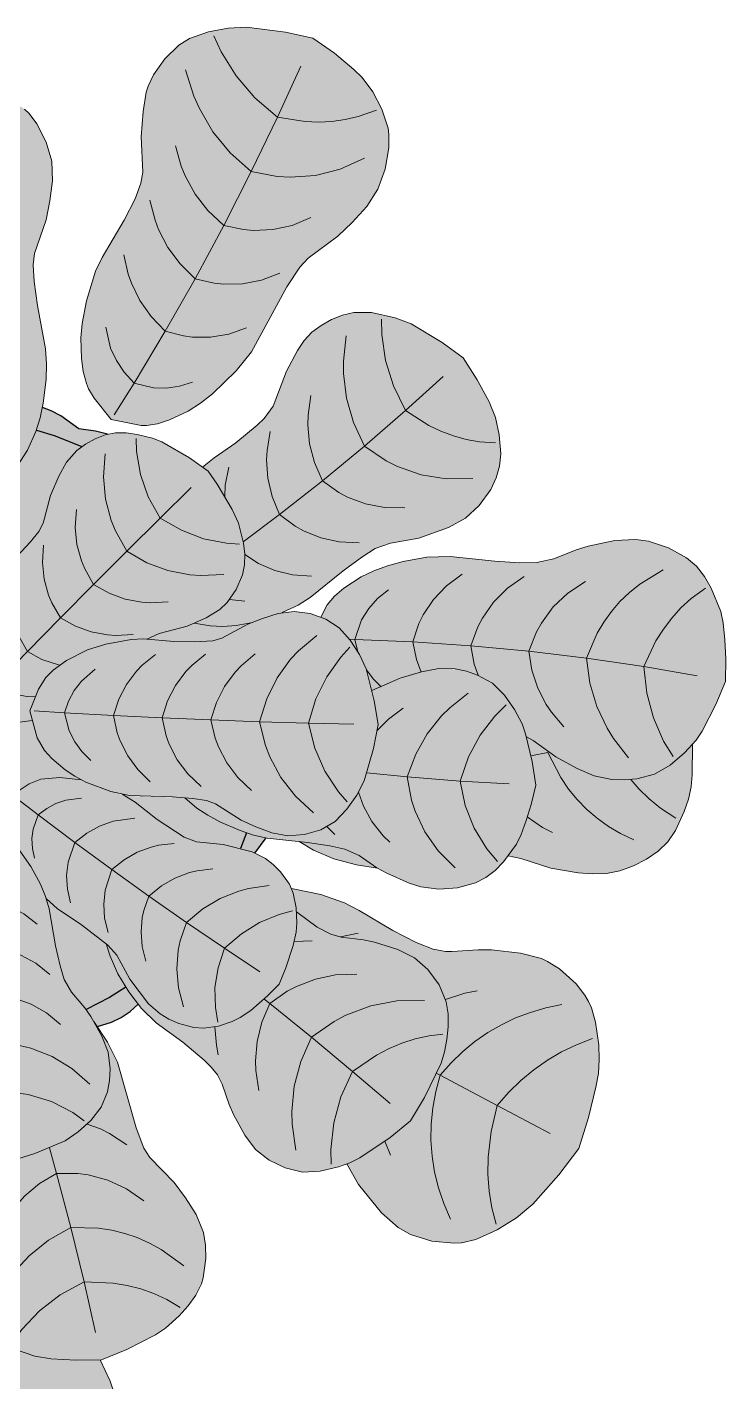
# Model space of a CAD drawing. Header units: metres. Extents: x 0 to 8.79, y -6.64 to 2.65.
# Drawn here: x 2.287 to 2.706, y -1.436 to -0.623 of the extents above; entities that cross this region are included whole.
import ezdxf

# ---------------------------------------------------------------- set-up
doc = ezdxf.new("R2010")
doc.units = ezdxf.units.M
for name, color, linetype, lineweight, true_color in [('VEG-HOJAS', 117, 'Continuous', 18, 0x2e5e38), ('VEG-MACETA', 25, 'Continuous', 25, 0x745440), ('VEG-NERVIOS', 115, 'Continuous', 9, 0x528c5c)]:
    doc.layers.add(name, color=color, linetype=linetype, lineweight=lineweight, true_color=true_color)
doc.layers.add('VEG-RELLENO', color=253, linetype='Continuous', true_color=0x96c896)

# ---------------------------------------------------------------- blocks, each defined once
blk = doc.blocks.new('VEG_Ficus_lyrata_PLANTA')
at = {"layer": 'VEG-RELLENO', "true_color": 0x4a8051}
h = blk.add_hatch(color=105, dxfattribs=at)
h.dxf.hatch_style = 1
h.paths.add_polyline_path([(0.2151, 0.4145), (0.228, 0.4055), (0.2397, 0.3957), (0.2447, 0.3909), (0.249, 0.3855), (0.2529, 0.3791), (0.258, 0.3683), (0.2603, 0.3606), (0.2608, 0.3567), (0.2603, 0.3444), (0.2573, 0.3318), (0.2523, 0.3204), (0.2446, 0.3102), (0.2329, 0.2983), (0.227, 0.2933), (0.2149, 0.2848), (0.2073, 0.2772), (0.1995, 0.2653), (0.1782, 0.2263), (0.1691, 0.2149), (0.1549, 0.2011), (0.1477, 0.1955), (0.1403, 0.1908), (0.1291, 0.1855), (0.1219, 0.1832), (0.1152, 0.1821), (0.112, 0.1821), (0.0939, 0.1857), (0.0838, 0.1985), (0.0804, 0.2041), (0.0791, 0.2073), (0.0772, 0.2145), (0.0761, 0.2223), (0.0758, 0.2348), (0.0765, 0.2434), (0.0791, 0.257), (0.0846, 0.2748), (0.0885, 0.2829), (0.1018, 0.3054), (0.1083, 0.3182), (0.1118, 0.3275), (0.1131, 0.3341), (0.112, 0.3553), (0.1132, 0.3705), (0.1151, 0.3821), (0.1162, 0.3858), (0.1194, 0.3926), (0.1262, 0.4022), (0.1347, 0.4104), (0.1378, 0.4125), (0.1447, 0.4159), (0.1564, 0.4192), (0.1679, 0.421), (0.1789, 0.4209), (0.2012, 0.4176)])
at = {"layer": 'VEG-RELLENO', "true_color": 0x599561}
h = blk.add_hatch(color=103, dxfattribs=at)
h.dxf.hatch_style = 1
h.paths.add_polyline_path([(-0.0274, 0.3887), (-0.0112, 0.3888), (0.0113, 0.3867), (0.0216, 0.3835), (0.0323, 0.3786), (0.042, 0.3719), (0.0447, 0.3693), (0.0494, 0.3631), (0.055, 0.3522), (0.0583, 0.3407), (0.0587, 0.3289), (0.0571, 0.3169), (0.0549, 0.3056), (0.048, 0.2854), (0.0472, 0.2786), (0.0477, 0.2686), (0.0497, 0.2542), (0.055, 0.2236), (0.0549, 0.2098), (0.0523, 0.1911), (0.0501, 0.1825), (0.0473, 0.1747), (0.0438, 0.1673), (0.0397, 0.1606), (0.0329, 0.1527), (0.0277, 0.149), (0.0204, 0.1453), (0.0226, 0.1561), (0.0235, 0.1703), (0.0233, 0.1775), (0.0209, 0.1877), (0.018, 0.1943), (0.0141, 0.2006), (0.0072, 0.2085), (0.0016, 0.2124), (-0.0048, 0.2156), (-0.0148, 0.2189), (-0.0211, 0.2203), (-0.0274, 0.2209), (-0.0445, 0.2203), (-0.0539, 0.2193), (-0.0554, 0.2331), (-0.0581, 0.2477), (-0.0616, 0.2604), (-0.0647, 0.2663), (-0.0784, 0.2824), (-0.0845, 0.2918), (-0.0903, 0.3021), (-0.0932, 0.3093), (-0.0941, 0.3129), (-0.0949, 0.3244), (-0.0934, 0.3362), (-0.091, 0.3434), (-0.0893, 0.3468), (-0.0822, 0.3565), (-0.0707, 0.3674), (-0.0614, 0.3736), (-0.0408, 0.3835)])
at = {"layer": 'VEG-RELLENO', "true_color": 0x56935e}
h = blk.add_hatch(color=103, dxfattribs=at)
h.dxf.hatch_style = 1
h.paths.add_polyline_path([(0.3053, 0.2227), (0.3137, 0.2096), (0.3236, 0.1902), (0.3263, 0.1802), (0.3278, 0.169), (0.3272, 0.1577), (0.3252, 0.1507), (0.3198, 0.1404), (0.3123, 0.1313), (0.3067, 0.1264), (0.3034, 0.1244), (0.2928, 0.1194), (0.2787, 0.1145), (0.2618, 0.1115), (0.2526, 0.1082), (0.2444, 0.1031), (0.2332, 0.0948), (0.2135, 0.0789), (0.2062, 0.0743), (0.1967, 0.0698), (0.1879, 0.0674), (0.1778, 0.0636), (0.169, 0.0621), (0.1572, 0.0616), (0.1498, 0.0622), (0.1439, 0.0635), (0.1567, 0.0698), (0.1636, 0.0758), (0.1674, 0.0809), (0.1706, 0.0865), (0.1729, 0.0924), (0.1741, 0.0984), (0.1742, 0.1048), (0.1734, 0.1114), (0.1713, 0.1207), (0.1693, 0.1263), (0.1577, 0.1468), (0.1522, 0.1547), (0.1489, 0.1571), (0.1716, 0.174), (0.1816, 0.1823), (0.1879, 0.1887), (0.1925, 0.1966), (0.1978, 0.2118), (0.2024, 0.2209), (0.2078, 0.2302), (0.2145, 0.2381), (0.223, 0.244), (0.2329, 0.2484), (0.243, 0.2502), (0.2539, 0.2493), (0.2679, 0.2457), (0.2772, 0.2416), (0.2948, 0.2305)])
at = {"layer": 'VEG-RELLENO', "true_color": 0xf2ead8}
h = blk.add_hatch(color=7, dxfattribs=at)
h.dxf.hatch_style = 1
h.paths.add_polyline_path([(0.0527, 0.1929), (0.0638, 0.188), (0.0746, 0.1802), (0.0846, 0.1788), (0.0918, 0.1769), (0.0844, 0.1742), (0.0764, 0.1695), (0.0598, 0.1761), (0.0491, 0.1794)])
h.paths.add_polyline_path([(-0.1511, 0.1272), (-0.1436, 0.1259), (-0.1372, 0.1255), (-0.1417, 0.1203), (-0.1518, 0.1258)])
h.paths.add_polyline_path([(-0.1601, -0.1147), (-0.1695, -0.1054), (-0.1747, -0.0971), (-0.1781, -0.0878), (-0.1799, -0.0769), (-0.1696, -0.0762), (-0.1611, -0.093), (-0.1517, -0.1075)])
h.paths.add_polyline_path([(0.1102, -0.1652), (0.1028, -0.1715), (0.0971, -0.1747), (0.091, -0.1772), (0.0857, -0.1785), (0.0789, -0.1684), (0.093, -0.1611), (0.1028, -0.155)])
h.paths.add_polyline_path([(0.187, -0.0654), (0.1803, -0.0745), (0.1716, -0.0717), (0.1752, -0.0624)])
at = {"layer": 'VEG-RELLENO', "true_color": 0x7a5e4a}
h = blk.add_hatch(color=35, dxfattribs=at)
h.dxf.hatch_style = 1
h.paths.add_polyline_path([(0.1752, -0.0624), (0.1716, -0.0717), (0.1613, -0.0693), (0.1477, -0.0681), (0.1402, -0.066), (0.1313, -0.0609), (0.1217, -0.0543), (0.1083, -0.0439), (0.1005, -0.0392), (0.1088, -0.0404), (0.1382, -0.0413), (0.1455, -0.0475), (0.1555, -0.0539), (0.1633, -0.0577)])
h.paths.add_polyline_path([(0.093, -0.1611), (0.0789, -0.1684), (0.0685, -0.1556), (0.0658, -0.1504), (0.0633, -0.1422), (0.0599, -0.1267), (0.0575, -0.1117), (0.0551, -0.102), (0.0616, -0.1077), (0.0762, -0.1176), (0.091, -0.1289), (0.0933, -0.1364), (0.0962, -0.1435), (0.1028, -0.155)])
h.paths.add_polyline_path([(-0.1517, -0.1075), (-0.1611, -0.093), (-0.1696, -0.0762), (-0.154, -0.0727), (-0.1416, -0.0684), (-0.1309, -0.0628), (-0.1213, -0.0559), (-0.1135, -0.0482), (-0.1098, -0.0426), (-0.1027, -0.0242), (-0.1032, -0.0226), (-0.0893, -0.0216), (-0.0777, -0.0192), (-0.0706, -0.0168), (-0.0638, -0.0138), (-0.0548, -0.0082), (-0.048, -0.0015), (-0.0384, 0.0145), (-0.0388, 0.0203), (-0.0309, 0.0132), (-0.0254, 0.0095), (-0.02, 0.0068), (-0.0146, 0.0054), (-0.0008, 0.0038), (0.0112, 0.0113), (0.0219, 0.006), (0.027, 0.0043), (0.0357, 0.0037), (0.0467, 0.005), (0.0495, -0.0054), (0.054, -0.0129), (0.0584, -0.0178), (0.0635, -0.0224), (0.0692, -0.0265), (0.0762, -0.0306), (0.0632, -0.0292), (0.0517, -0.0302), (0.0447, -0.033), (0.0345, -0.0397), (0.0312, -0.0506), (0.0305, -0.0552), (0.0309, -0.0603), (0.0321, -0.0657), (0.0238, -0.0592), (0.0157, -0.0551), (0.0103, -0.0539), (-0.0024, -0.053), (-0.0033, -0.044), (-0.0059, -0.0344), (-0.0089, -0.0289), (-0.018, -0.0165), (-0.0319, -0.0122), (-0.0377, -0.0113), (-0.044, -0.0117), (-0.0543, -0.0143), (-0.0649, -0.0188), (-0.0717, -0.0227), (-0.0822, -0.0305), (-0.092, -0.0395), (-0.1001, -0.0495), (-0.1109, -0.0675), (-0.1204, -0.0822), (-0.1284, -0.0919), (-0.1335, -0.0959), (-0.1451, -0.1026)])
h.paths.add_polyline_path([(-0.1417, 0.1203), (-0.1372, 0.1255), (-0.1271, 0.1259), (-0.1199, 0.1277), (-0.1059, 0.1347), (-0.0993, 0.1287), (-0.0926, 0.1239), (-0.0882, 0.1189), (-0.0793, 0.1103), (-0.0757, 0.1056), (-0.073, 0.1004), (-0.0702, 0.0922), (-0.0666, 0.0795), (-0.0635, 0.0652), (-0.0713, 0.0706), (-0.0821, 0.0765), (-0.0893, 0.0794), (-0.0989, 0.0818), (-0.1082, 0.0938), (-0.1183, 0.104), (-0.129, 0.1128)])
h.paths.add_polyline_path([(0.0598, 0.1761), (0.0764, 0.1695), (0.0691, 0.1628), (0.0639, 0.1546), (0.0576, 0.1401), (0.054, 0.1261), (0.0506, 0.1185), (0.0456, 0.1122), (0.0376, 0.1037), (0.0261, 0.0928), (0.0221, 0.1065), (0.018, 0.1251), (0.0179, 0.1342), (0.0204, 0.1453), (0.0304, 0.1507), (0.0353, 0.155), (0.0397, 0.1606), (0.0438, 0.1673), (0.0491, 0.1794)])
h.paths.add_polyline_path([(0.1751, 0.0624), (0.1605, 0.0544), (0.1523, 0.0525), (0.1316, 0.0525), (0.1154, 0.0539), (0.1229, 0.0572), (0.1368, 0.0606), (0.1439, 0.0635), (0.1498, 0.0622), (0.1572, 0.0616), (0.165, 0.0617), (0.1749, 0.063)])
at = {"layer": 'VEG-RELLENO', "true_color": 0x659d6c}
h = blk.add_hatch(color=103, dxfattribs=at)
h.dxf.hatch_style = 1
h.paths.add_polyline_path([(0.1522, 0.1547), (0.1599, 0.1432), (0.1693, 0.1263), (0.1721, 0.1177), (0.1739, 0.1081), (0.1741, 0.0984), (0.1719, 0.0894), (0.1674, 0.0809), (0.1615, 0.0736), (0.154, 0.0682), (0.1368, 0.0606), (0.1229, 0.0572), (0.1154, 0.0539), (0.1096, 0.054), (0.1023, 0.0533), (0.087, 0.0499), (0.0765, 0.0461), (0.0672, 0.0411), (0.0568, 0.0331), (0.0515, 0.0263), (0.0451, 0.0109), (0.0467, 0.005), (0.0357, 0.0037), (0.027, 0.0043), (0.0219, 0.006), (0.0112, 0.0113), (0.0174, 0.0172), (0.0225, 0.0256), (0.0265, 0.0356), (0.0292, 0.0466), (0.0304, 0.059), (0.0303, 0.0718), (0.0294, 0.0798), (0.0261, 0.0928), (0.0376, 0.1037), (0.0456, 0.1122), (0.0506, 0.1185), (0.0531, 0.1234), (0.0576, 0.1401), (0.0611, 0.1487), (0.0655, 0.1575), (0.0711, 0.165), (0.0786, 0.171), (0.0874, 0.1755), (0.0965, 0.1777), (0.1062, 0.1773), (0.1188, 0.1745), (0.1271, 0.171), (0.1428, 0.1615)])
at = {"layer": 'VEG-RELLENO', "true_color": 0x4e8856}
h = blk.add_hatch(color=105, dxfattribs=at)
h.dxf.hatch_style = 1
h.paths.add_polyline_path([(0.4629, 0.0285), (0.4571, 0.0146), (0.4471, -0.0041), (0.4407, -0.0118), (0.4327, -0.0194), (0.4235, -0.0256), (0.4134, -0.0292), (0.4021, -0.0306), (0.391, -0.03), (0.3805, -0.0269), (0.3703, -0.0219), (0.3609, -0.0168), (0.3474, -0.007), (0.3433, -0.0047), (0.3394, 0.0059), (0.3343, 0.0146), (0.3302, 0.0203), (0.3229, 0.0274), (0.3172, 0.0308), (0.3107, 0.0335), (0.304, 0.0354), (0.2973, 0.0364), (0.2872, 0.0357), (0.2676, 0.0304), (0.2505, 0.023), (0.2479, 0.0332), (0.2458, 0.039), (0.2413, 0.0475), (0.2375, 0.0532), (0.2332, 0.0584), (0.2284, 0.0627), (0.2199, 0.0671), (0.2219, 0.0717), (0.2256, 0.0771), (0.2307, 0.0821), (0.2369, 0.0869), (0.244, 0.0912), (0.2516, 0.0949), (0.26, 0.0979), (0.2693, 0.1005), (0.2836, 0.103), (0.2928, 0.1037), (0.3358, 0.0999), (0.3496, 0.0998), (0.3565, 0.101), (0.3768, 0.1088), (0.3882, 0.1115), (0.4006, 0.1135), (0.4128, 0.1133), (0.4248, 0.1103), (0.4362, 0.1049), (0.4426, 0.1003), (0.4454, 0.0976), (0.4524, 0.0879), (0.4589, 0.0739), (0.4614, 0.0636), (0.4631, 0.042)])
at = {"layer": 'VEG-RELLENO', "true_color": 0x6ba172}
h = blk.add_hatch(color=113, dxfattribs=at)
h.dxf.hatch_style = 1
h.paths.add_polyline_path([(0.2543, 0.0026), (0.2515, -0.0117), (0.2458, -0.0312), (0.2414, -0.0397), (0.2355, -0.0482), (0.2284, -0.0556), (0.2199, -0.0605), (0.21, -0.0634), (0.2001, -0.0642), (0.1904, -0.0624), (0.1808, -0.0588), (0.172, -0.0547), (0.1567, -0.045), (0.1513, -0.043), (0.143, -0.0417), (0.1309, -0.0408), (0.105, -0.04), (0.0938, -0.0375), (0.0788, -0.0319), (0.0722, -0.0284), (0.0663, -0.0245), (0.0584, -0.0178), (0.054, -0.0129), (0.0495, -0.0054), (0.0451, 0.0109), (0.0503, 0.0238), (0.0548, 0.0309), (0.0592, 0.0352), (0.0672, 0.0411), (0.0798, 0.0474), (0.0908, 0.0509), (0.106, 0.0537), (0.1134, 0.054), (0.1316, 0.0525), (0.144, 0.0522), (0.155, 0.0529), (0.1605, 0.0544), (0.176, 0.0628), (0.1848, 0.0663), (0.1943, 0.0693), (0.2038, 0.0705), (0.2134, 0.0692), (0.2228, 0.0659), (0.2308, 0.0607), (0.2375, 0.0532), (0.2445, 0.0418), (0.2479, 0.0332), (0.2524, 0.0146)])
at = {"layer": 'VEG-RELLENO', "true_color": 0x528e5a}
h = blk.add_hatch(color=93, dxfattribs=at)
h.dxf.hatch_style = 1
h.paths.add_polyline_path([(0.3489, -0.0338), (0.3455, -0.0475), (0.3401, -0.0634), (0.3357, -0.0717), (0.3295, -0.0797), (0.3218, -0.0872), (0.3159, -0.0909), (0.3057, -0.0946), (0.2945, -0.0962), (0.2836, -0.0956), (0.2729, -0.0925), (0.2565, -0.0851), (0.2429, -0.076), (0.2343, -0.0721), (0.2252, -0.0701), (0.2119, -0.0681), (0.1877, -0.0655), (0.1755, -0.0625), (0.1633, -0.0577), (0.1555, -0.0539), (0.1455, -0.0475), (0.1382, -0.0413), (0.1486, -0.0424), (0.154, -0.0439), (0.1593, -0.0464), (0.1694, -0.0531), (0.1748, -0.0561), (0.1871, -0.0614), (0.1936, -0.0633), (0.2001, -0.0642), (0.2067, -0.0639), (0.2167, -0.0617), (0.2229, -0.0591), (0.2284, -0.0556), (0.2355, -0.0482), (0.2431, -0.0369), (0.2469, -0.0282), (0.2515, -0.0117), (0.2543, 0.0026), (0.2505, 0.023), (0.2706, 0.0314), (0.2838, 0.035), (0.294, 0.0364), (0.304, 0.0354), (0.3107, 0.0335), (0.3172, 0.0308), (0.3255, 0.0253), (0.3323, 0.0175), (0.3394, 0.0059), (0.3428, -0.0029), (0.3472, -0.0217)])
at = {"layer": 'VEG-RELLENO', "true_color": 0x4a8051}
h = blk.add_hatch(color=105, dxfattribs=at)
h.dxf.hatch_style = 1
h.paths.add_polyline_path([(0.4431, -0.0093), (0.4429, -0.0275), (0.4422, -0.0348), (0.4407, -0.0421), (0.4366, -0.0534), (0.4328, -0.0609), (0.4282, -0.0677), (0.4225, -0.0734), (0.4155, -0.0782), (0.4077, -0.0822), (0.3995, -0.0851), (0.3914, -0.0868), (0.3829, -0.087), (0.3743, -0.0863), (0.358, -0.0836), (0.34, -0.0777), (0.3324, -0.0762), (0.3374, -0.0691), (0.3401, -0.0634), (0.3455, -0.0475), (0.3489, -0.0338), (0.3472, -0.0217), (0.3433, -0.0047), (0.3474, -0.007), (0.3609, -0.0168), (0.3737, -0.0237), (0.384, -0.0282), (0.3946, -0.0304), (0.4021, -0.0306), (0.4097, -0.0299), (0.4203, -0.0271), (0.4297, -0.0217), (0.4355, -0.0169)])
h.paths.add_polyline_path([(0.2539, -0.0835), (0.2365, -0.0805), (0.2276, -0.078), (0.2155, -0.0728), (0.2068, -0.0675), (0.2283, -0.0706), (0.2373, -0.0731), (0.2429, -0.076)])
at = {"layer": 'VEG-RELLENO', "true_color": 0x5f9967}
h = blk.add_hatch(color=103, dxfattribs=at)
h.dxf.hatch_style = 1
h.paths.add_polyline_path([(0.1948, -0.1532), (0.1866, -0.1615), (0.1738, -0.1719), (0.1667, -0.1755), (0.1584, -0.1783), (0.1495, -0.1796), (0.1407, -0.1786), (0.1316, -0.1756), (0.1234, -0.171), (0.1164, -0.1649), (0.1104, -0.1575), (0.1052, -0.1502), (0.0973, -0.1357), (0.0939, -0.1316), (0.0879, -0.1264), (0.0788, -0.1195), (0.0616, -0.1077), (0.0551, -0.102), (0.0515, -0.0932), (0.0457, -0.0825), (0.0391, -0.0731), (0.0321, -0.0657), (0.0309, -0.0603), (0.0305, -0.0552), (0.0312, -0.0506), (0.0345, -0.0397), (0.0447, -0.033), (0.0517, -0.0302), (0.0632, -0.0292), (0.0762, -0.0306), (0.0862, -0.035), (0.1024, -0.0402), (0.1083, -0.0439), (0.1217, -0.0543), (0.1313, -0.0609), (0.1402, -0.066), (0.1477, -0.0681), (0.1613, -0.0693), (0.1698, -0.0713), (0.1786, -0.0738), (0.1866, -0.0777), (0.1935, -0.0835), (0.1994, -0.0907), (0.2033, -0.0985), (0.2051, -0.1074), (0.2053, -0.1193), (0.204, -0.1274), (0.1989, -0.1434)])
at = {"layer": 'VEG-RELLENO', "true_color": 0x649c6b}
h = blk.add_hatch(color=103, dxfattribs=at)
h.dxf.hatch_style = 1
h.paths.add_polyline_path([(0.0348, -0.2589), (0.0211, -0.2579), (0.0022, -0.2549), (-0.0063, -0.2519), (-0.015, -0.2474), (-0.0229, -0.2417), (-0.0287, -0.2344), (-0.0329, -0.2256), (-0.0352, -0.2165), (-0.0353, -0.2071), (-0.0336, -0.1976), (-0.0315, -0.1886), (-0.0263, -0.1751), (-0.0249, -0.1669), (-0.0254, -0.1588), (-0.0273, -0.1473), (-0.0315, -0.1291), (-0.0265, -0.1206), (-0.0154, -0.1047), (-0.0101, -0.094), (-0.0061, -0.0822), (-0.0041, -0.0741), (-0.0024, -0.0625), (-0.0024, -0.053), (0.013, -0.0544), (0.0211, -0.0575), (0.0265, -0.061), (0.0343, -0.0678), (0.0391, -0.0731), (0.0436, -0.0792), (0.0515, -0.0932), (0.0558, -0.1041), (0.0626, -0.1393), (0.0658, -0.1504), (0.0685, -0.1556), (0.08, -0.1698), (0.085, -0.1782), (0.0898, -0.1875), (0.0928, -0.1972), (0.0932, -0.2074), (0.0917, -0.2178), (0.0879, -0.2269), (0.0817, -0.235), (0.0716, -0.2438), (0.0637, -0.2485), (0.0462, -0.2555)])
at = {"layer": 'VEG-RELLENO', "true_color": 0x4c8453}
h = blk.add_hatch(color=105, dxfattribs=at)
h.dxf.hatch_style = 1
h.paths.add_polyline_path([(0.3748, -0.2518), (0.3628, -0.2676), (0.3501, -0.282), (0.3441, -0.2881), (0.3374, -0.2934), (0.3299, -0.2983), (0.3216, -0.3028), (0.3129, -0.3063), (0.3043, -0.3083), (0.3, -0.3086), (0.2866, -0.3074), (0.2779, -0.3049), (0.2699, -0.3014), (0.2663, -0.2992), (0.2595, -0.2936), (0.2533, -0.287), (0.2449, -0.2768), (0.2403, -0.2699), (0.2354, -0.2609), (0.2403, -0.259), (0.2463, -0.2557), (0.2635, -0.2436), (0.2738, -0.2351), (0.2785, -0.2274), (0.2893, -0.207), (0.2932, -0.1971), (0.2955, -0.1864), (0.2964, -0.1787), (0.2964, -0.1709), (0.2952, -0.1637), (0.2926, -0.1569), (0.2888, -0.1504), (0.2817, -0.1418), (0.2761, -0.1373), (0.2662, -0.1324), (0.2555, -0.1289), (0.2488, -0.127), (0.2289, -0.1242), (0.2203, -0.1205), (0.2052, -0.1097), (0.2041, -0.1013), (0.2023, -0.0958), (0.2198, -0.0994), (0.234, -0.1043), (0.2428, -0.1089), (0.2592, -0.1189), (0.2772, -0.1282), (0.2839, -0.1311), (0.291, -0.133), (0.2948, -0.1335), (0.3184, -0.1324), (0.3353, -0.1339), (0.344, -0.1353), (0.3523, -0.1377), (0.356, -0.1395), (0.3632, -0.144), (0.37, -0.1497), (0.3784, -0.1598), (0.3823, -0.1673), (0.3857, -0.1804), (0.3869, -0.1941), (0.3865, -0.2067), (0.3841, -0.219), (0.379, -0.2389)])
at = {"layer": 'VEG-RELLENO', "true_color": 0x57945e}
h = blk.add_hatch(color=103, dxfattribs=at)
h.dxf.hatch_style = 1
h.paths.add_polyline_path([(0.2738, -0.2351), (0.2615, -0.2451), (0.2463, -0.2557), (0.2372, -0.2603), (0.2268, -0.2637), (0.2158, -0.2658), (0.2088, -0.2659), (0.1985, -0.2634), (0.1888, -0.2587), (0.1806, -0.2523), (0.1743, -0.2438), (0.166, -0.2284), (0.1606, -0.2131), (0.156, -0.2051), (0.1498, -0.1987), (0.1398, -0.1903), (0.1179, -0.1736), (0.1123, -0.1678), (0.107, -0.1612), (0.1, -0.1505), (0.0962, -0.1435), (0.0933, -0.1364), (0.091, -0.1289), (0.0973, -0.1357), (0.1068, -0.1526), (0.1143, -0.1625), (0.1186, -0.1671), (0.1234, -0.171), (0.1316, -0.1756), (0.1407, -0.1786), (0.1466, -0.1796), (0.1525, -0.1794), (0.1584, -0.1783), (0.164, -0.1765), (0.1715, -0.1732), (0.1779, -0.1689), (0.1866, -0.1615), (0.1948, -0.1532), (0.1995, -0.1416), (0.204, -0.1274), (0.2053, -0.1193), (0.2052, -0.1097), (0.2176, -0.1189), (0.2259, -0.1232), (0.2321, -0.1249), (0.2454, -0.1265), (0.2521, -0.1279), (0.2662, -0.1324), (0.2761, -0.1373), (0.2842, -0.1444), (0.2888, -0.1504), (0.2926, -0.1569), (0.2952, -0.1637), (0.296, -0.1672), (0.2964, -0.1787), (0.2941, -0.1937), (0.2908, -0.2038), (0.2809, -0.2233)])
at = {"layer": 'VEG-RELLENO', "true_color": 0x55925d}
h = blk.add_hatch(color=103, dxfattribs=at)
h.dxf.hatch_style = 1
h.paths.add_polyline_path([(0.0881, -0.3786), (0.0728, -0.3788), (0.0514, -0.3772), (0.0448, -0.3756), (0.0382, -0.3733), (0.0314, -0.3703), (0.0249, -0.3666), (0.0194, -0.3621), (0.017, -0.3596), (0.0109, -0.3504), (0.0077, -0.3437), (0.0056, -0.3368), (0.0046, -0.3262), (0.0069, -0.3047), (0.0112, -0.2888), (0.012, -0.2825), (0.0112, -0.2732), (0.0069, -0.2559), (0.0233, -0.2582), (0.0348, -0.2589), (0.0482, -0.2547), (0.0664, -0.2471), (0.0741, -0.2418), (0.0817, -0.235), (0.0861, -0.2297), (0.0895, -0.224), (0.0917, -0.2178), (0.0932, -0.2074), (0.0931, -0.2005), (0.0921, -0.1939), (0.0883, -0.1843), (0.0835, -0.1755), (0.0918, -0.1879), (0.0977, -0.1999), (0.1089, -0.2393), (0.1137, -0.2516), (0.1194, -0.2598), (0.1319, -0.2722), (0.1431, -0.2879), (0.1483, -0.2985), (0.1502, -0.3058), (0.1509, -0.3137), (0.1501, -0.3257), (0.1482, -0.333), (0.1467, -0.3365), (0.1426, -0.3431), (0.1349, -0.3522), (0.1266, -0.3597), (0.1175, -0.3653), (0.0987, -0.3744)])
at = {"layer": 'VEG-RELLENO', "true_color": 0x498050}
h = blk.add_hatch(color=105, dxfattribs=at)
h.dxf.hatch_style = 1
h.paths.add_polyline_path([(0.0284, -0.4785), (0.012, -0.4763), (-0.0071, -0.4722), (-0.0172, -0.4685), (-0.0273, -0.463), (-0.0369, -0.4561), (-0.0421, -0.4507), (-0.0479, -0.441), (-0.0516, -0.43), (-0.0531, -0.419), (-0.0517, -0.4077), (-0.0468, -0.3896), (-0.0389, -0.3705), (-0.0378, -0.364), (-0.0381, -0.3543), (-0.0399, -0.3403), (-0.045, -0.3154), (-0.046, -0.306), (-0.0395, -0.3011), (-0.0344, -0.2956), (-0.0283, -0.2861), (-0.0257, -0.2795), (-0.0244, -0.2722), (-0.024, -0.2647), (-0.0245, -0.2503), (-0.0267, -0.2391), (-0.0259, -0.2383), (-0.0204, -0.2437), (-0.0121, -0.249), (-0.0007, -0.2541), (0.0069, -0.2559), (0.0112, -0.2732), (0.012, -0.2825), (0.0112, -0.2888), (0.0076, -0.3014), (0.0063, -0.308), (0.0047, -0.3225), (0.0046, -0.3298), (0.0056, -0.3368), (0.0077, -0.3437), (0.0109, -0.3504), (0.0148, -0.3567), (0.0194, -0.3621), (0.0249, -0.3666), (0.0348, -0.3718), (0.0448, -0.3756), (0.0514, -0.3772), (0.058, -0.378), (0.0752, -0.3789), (0.0874, -0.3786), (0.0934, -0.3915), (0.0973, -0.4036), (0.0982, -0.4159), (0.0974, -0.4245), (0.0956, -0.4328), (0.0927, -0.4404), (0.0908, -0.4438), (0.0832, -0.4532), (0.0712, -0.4631), (0.0619, -0.4682), (0.0415, -0.4753)])
at = {"layer": 'VEG-HOJAS'}
for points in [[(0.2151, 0.4145), (0.228, 0.4055), (0.2397, 0.3957), (0.2447, 0.3909), (0.251, 0.3824), (0.2565, 0.372), (0.2603, 0.3606), (0.2608, 0.3567), (0.2608, 0.3487), (0.2586, 0.3359), (0.2542, 0.324), (0.2474, 0.3135), (0.2387, 0.304), (0.23, 0.2957), (0.2122, 0.2825), (0.2073, 0.2772), (0.1995, 0.2653), (0.1782, 0.2263), (0.1691, 0.2149), (0.1549, 0.2011), (0.1477, 0.1955), (0.1403, 0.1908), (0.1291, 0.1855), (0.1219, 0.1832), (0.1152, 0.1821), (0.112, 0.1821), (0.0939, 0.1857), (0.0838, 0.1985), (0.0804, 0.2041), (0.0791, 0.2073), (0.0772, 0.2145), (0.0761, 0.2223), (0.0758, 0.2348), (0.0765, 0.2434), (0.0791, 0.257), (0.0846, 0.2748), (0.0885, 0.2829), (0.1018, 0.3054), (0.1083, 0.3182), (0.1118, 0.3275), (0.1131, 0.3341), (0.112, 0.3553), (0.1132, 0.3705), (0.1151, 0.3821), (0.1162, 0.3858), (0.1194, 0.3926), (0.1262, 0.4022), (0.1347, 0.4104), (0.1411, 0.4144), (0.1524, 0.4183), (0.1642, 0.4205), (0.1753, 0.4212), (0.1986, 0.4181)], [(0.2543, 0.0026), (0.2515, -0.0117), (0.2458, -0.0312), (0.2414, -0.0397), (0.2355, -0.0482), (0.2284, -0.0556), (0.2199, -0.0605), (0.21, -0.0634), (0.2001, -0.0642), (0.1904, -0.0624), (0.1808, -0.0588), (0.172, -0.0547), (0.1567, -0.045), (0.1513, -0.043), (0.143, -0.0417), (0.1309, -0.0408), (0.105, -0.04), (0.0938, -0.0375), (0.0788, -0.0319), (0.0722, -0.0284), (0.0663, -0.0245), (0.0584, -0.0178), (0.054, -0.0129), (0.0495, -0.0054), (0.0451, 0.0109), (0.0503, 0.0238), (0.0548, 0.0309), (0.0592, 0.0352), (0.0672, 0.0411), (0.0798, 0.0474), (0.0908, 0.0509), (0.106, 0.0537), (0.1134, 0.054), (0.1316, 0.0525), (0.144, 0.0522), (0.155, 0.0529), (0.1605, 0.0544), (0.176, 0.0628), (0.1848, 0.0663), (0.1943, 0.0693), (0.2038, 0.0705), (0.2134, 0.0692), (0.2228, 0.0659), (0.2308, 0.0607), (0.2375, 0.0532), (0.243, 0.0446), (0.247, 0.0361), (0.2519, 0.0168)]]:
    blk.add_lwpolyline(points, close=True, dxfattribs=at)
for points in [[(0.042, 0.3719), (0.0447, 0.3693), (0.0494, 0.3631), (0.055, 0.3522), (0.0583, 0.3407), (0.0587, 0.3289), (0.0571, 0.3169), (0.0549, 0.3056), (0.048, 0.2854), (0.0472, 0.2786), (0.0477, 0.2686), (0.0497, 0.2542), (0.0545, 0.2281), (0.0552, 0.2191), (0.0549, 0.2098), (0.0532, 0.1956), (0.0513, 0.1867), (0.0488, 0.1785), (0.0438, 0.1673), (0.0376, 0.1577)], [(0.1489, 0.1571), (0.1558, 0.1627), (0.1688, 0.1717), (0.1816, 0.1823), (0.1859, 0.1864), (0.1912, 0.1938), (0.1992, 0.2148), (0.2059, 0.2272), (0.2098, 0.2331), (0.2145, 0.2381), (0.22, 0.2422), (0.2262, 0.2457), (0.2329, 0.2484), (0.2396, 0.2499), (0.2502, 0.2499), (0.2646, 0.2467), (0.2742, 0.2431), (0.2927, 0.2319), (0.3053, 0.2227), (0.3137, 0.2096), (0.3209, 0.1964), (0.3248, 0.187), (0.327, 0.1766), (0.3279, 0.1652), (0.3272, 0.1577), (0.3252, 0.1507), (0.3219, 0.1437), (0.315, 0.1341), (0.3067, 0.1264), (0.2965, 0.1209), (0.2787, 0.1145), (0.2618, 0.1115), (0.2526, 0.1082), (0.2444, 0.1031), (0.2332, 0.0948), (0.2135, 0.0789), (0.2062, 0.0743), (0.1967, 0.0698)], [(0.0376, 0.1037), (0.0456, 0.1122), (0.0506, 0.1185), (0.0531, 0.1234), (0.0576, 0.1401), (0.0625, 0.1517), (0.0672, 0.1602), (0.0734, 0.1672), (0.0786, 0.171), (0.0844, 0.1742), (0.0904, 0.1765), (0.0965, 0.1777), (0.1029, 0.1777), (0.1095, 0.1768), (0.1188, 0.1745), (0.1244, 0.1724), (0.141, 0.1627), (0.1522, 0.1547), (0.1577, 0.1468), (0.1666, 0.1317), (0.1704, 0.1235), (0.1734, 0.1114), (0.1742, 0.1048), (0.1741, 0.0984), (0.1729, 0.0924), (0.1691, 0.0836), (0.1636, 0.0758), (0.1592, 0.0716), (0.1511, 0.0667), (0.1396, 0.0616), (0.1229, 0.0572), (0.1154, 0.0539)], [(0.2199, 0.0671), (0.2236, 0.0745), (0.228, 0.0796), (0.2337, 0.0845), (0.244, 0.0912), (0.2516, 0.0949), (0.26, 0.0979), (0.2693, 0.1005), (0.2836, 0.103), (0.2975, 0.1035), (0.3244, 0.1007), (0.3393, 0.0997), (0.3496, 0.0998), (0.3598, 0.102), (0.3732, 0.1075), (0.3804, 0.1097), (0.3964, 0.113), (0.4088, 0.1137), (0.4167, 0.1126), (0.4287, 0.1087), (0.4395, 0.1027), (0.4454, 0.0976), (0.4503, 0.0914), (0.4543, 0.0844), (0.46, 0.0705), (0.4614, 0.0636), (0.4624, 0.0534), (0.4631, 0.042), (0.4629, 0.0285), (0.4571, 0.0146), (0.4488, -0.0013), (0.4452, -0.0068), (0.4382, -0.0144), (0.4297, -0.0217), (0.4203, -0.0271), (0.4097, -0.0299), (0.4021, -0.0306), (0.3946, -0.0304), (0.384, -0.0282), (0.3737, -0.0237), (0.3609, -0.0168), (0.3474, -0.007), (0.3433, -0.0047)], [(0.1778, 0.0636), (0.169, 0.0621), (0.1611, 0.0615), (0.1534, 0.0618), (0.1439, 0.0635)], [(0.2505, 0.023), (0.2676, 0.0304), (0.2804, 0.0342), (0.2907, 0.0362), (0.3006, 0.036), (0.3074, 0.0346), (0.314, 0.0323), (0.3229, 0.0274), (0.3302, 0.0203), (0.3362, 0.0116), (0.3407, 0.003), (0.3428, -0.0029), (0.3467, -0.0195), (0.3489, -0.0338), (0.3462, -0.0454), (0.3431, -0.0549), (0.3401, -0.0634), (0.3374, -0.0691), (0.3295, -0.0797), (0.3245, -0.0849), (0.3189, -0.0892), (0.3127, -0.0924), (0.302, -0.0953), (0.2908, -0.0962), (0.28, -0.0948), (0.2729, -0.0925), (0.2595, -0.0866), (0.2536, -0.0833), (0.2429, -0.076), (0.2343, -0.0721), (0.2252, -0.0701), (0.2119, -0.0681), (0.1877, -0.0655), (0.1795, -0.0637), (0.1714, -0.061), (0.1593, -0.0558), (0.152, -0.0518), (0.1455, -0.0475), (0.1382, -0.0413)], [(0.0467, 0.005), (0.0357, 0.0037), (0.027, 0.0043), (0.0219, 0.006), (0.0112, 0.0113)], [(0.4431, -0.0093), (0.4429, -0.0275), (0.4422, -0.0348), (0.4407, -0.0421), (0.4381, -0.0495), (0.4328, -0.0609), (0.4282, -0.0677), (0.4225, -0.0734), (0.4155, -0.0782), (0.4077, -0.0822), (0.3995, -0.0851), (0.3914, -0.0868), (0.3829, -0.087), (0.3743, -0.0863), (0.358, -0.0836), (0.34, -0.0777), (0.3324, -0.0762)], [(0.0321, -0.0657), (0.0309, -0.0603), (0.0305, -0.0552), (0.0312, -0.0506), (0.0345, -0.0397), (0.0447, -0.033), (0.0517, -0.0302), (0.0632, -0.0292), (0.0762, -0.0306)], [(0.1005, -0.0392), (0.1083, -0.0439), (0.1217, -0.0543), (0.1379, -0.0649), (0.1452, -0.0677), (0.1613, -0.0693), (0.1786, -0.0738), (0.1866, -0.0777), (0.1913, -0.0814), (0.1957, -0.0858), (0.201, -0.0932), (0.2033, -0.0985), (0.2051, -0.1074), (0.2054, -0.1164), (0.205, -0.122), (0.2033, -0.13), (0.1989, -0.1434), (0.1948, -0.1532), (0.1879, -0.1602), (0.1779, -0.1689), (0.1715, -0.1732), (0.1667, -0.1755), (0.1584, -0.1783), (0.1495, -0.1796), (0.1437, -0.1792), (0.1346, -0.1768), (0.1287, -0.1742), (0.1234, -0.171), (0.1164, -0.1649), (0.1052, -0.1502), (0.0973, -0.1357), (0.092, -0.1298), (0.0762, -0.1176), (0.0616, -0.1077), (0.0551, -0.102)], [(0.0391, -0.0731), (0.0457, -0.0825), (0.0515, -0.0932), (0.0546, -0.1005), (0.0568, -0.1079), (0.0606, -0.1301), (0.0633, -0.1422), (0.0658, -0.1504), (0.0702, -0.158), (0.0781, -0.1673), (0.0817, -0.1725), (0.0883, -0.1843), (0.0921, -0.1939), (0.0933, -0.2039), (0.0929, -0.2109), (0.0917, -0.2178), (0.0879, -0.2269), (0.0817, -0.235), (0.0741, -0.2418), (0.0664, -0.2471), (0.0482, -0.2547), (0.0348, -0.2589)], [(0.2539, -0.0835), (0.2413, -0.0816), (0.2276, -0.078), (0.2155, -0.0728), (0.2068, -0.0675)], [(0.2023, -0.0958), (0.2198, -0.0994), (0.234, -0.1043), (0.2428, -0.1089), (0.2631, -0.121), (0.2772, -0.1282), (0.2874, -0.1322), (0.2948, -0.1335), (0.2986, -0.1336), (0.3144, -0.1325), (0.3224, -0.1326), (0.3397, -0.1345), (0.3523, -0.1377), (0.356, -0.1395), (0.3632, -0.144), (0.3731, -0.1529), (0.3784, -0.1598), (0.3805, -0.1635), (0.3823, -0.1673), (0.3848, -0.1759), (0.3867, -0.1896), (0.387, -0.1984), (0.3865, -0.2067), (0.385, -0.215), (0.3806, -0.2332), (0.3748, -0.2518), (0.3628, -0.2676), (0.3472, -0.2851), (0.3374, -0.2934), (0.3258, -0.3006), (0.3129, -0.3063), (0.3043, -0.3083), (0.3, -0.3086), (0.2866, -0.3074), (0.2738, -0.3033), (0.2663, -0.2992), (0.2563, -0.2904), (0.2425, -0.2734), (0.2354, -0.2609)], [(0.2052, -0.1097), (0.2176, -0.1189), (0.2259, -0.1232), (0.2321, -0.1249), (0.2454, -0.1265), (0.2521, -0.1279), (0.2662, -0.1324), (0.2761, -0.1373), (0.2842, -0.1444), (0.2909, -0.1536), (0.2952, -0.1637), (0.2964, -0.1709), (0.2964, -0.1787), (0.2955, -0.1864), (0.2941, -0.1937), (0.2921, -0.2005), (0.2822, -0.2211), (0.2738, -0.2351), (0.2615, -0.2451), (0.2433, -0.2574), (0.2372, -0.2603), (0.2304, -0.2627), (0.2195, -0.2654), (0.2088, -0.2659), (0.1985, -0.2634), (0.1888, -0.2587), (0.1806, -0.2523), (0.1743, -0.2438), (0.1674, -0.2314), (0.1648, -0.2253), (0.1606, -0.2131), (0.1578, -0.2076), (0.154, -0.2029), (0.1498, -0.1987), (0.137, -0.188), (0.121, -0.1763), (0.1123, -0.1678), (0.1045, -0.1577), (0.098, -0.147), (0.0933, -0.1364), (0.091, -0.1289)], [(0.0835, -0.1755), (0.0918, -0.1879), (0.0977, -0.1999), (0.1089, -0.2393), (0.1137, -0.2516), (0.1172, -0.2572), (0.1319, -0.2722), (0.1386, -0.2813), (0.1451, -0.2914), (0.1494, -0.3021), (0.1507, -0.3097), (0.1509, -0.3177), (0.1493, -0.3294), (0.1482, -0.333), (0.1448, -0.3399), (0.1402, -0.3463), (0.1349, -0.3522), (0.1266, -0.3597), (0.1206, -0.3636), (0.1033, -0.3724), (0.0881, -0.3786), (0.0728, -0.3788), (0.058, -0.378), (0.0481, -0.3765), (0.0348, -0.3718)], [(0.0874, -0.3786), (0.0934, -0.3915), (0.0973, -0.4036)]]:
    blk.add_lwpolyline(points, dxfattribs=at)
at = {"layer": 'VEG-MACETA'}
for points in [[(0.0918, 0.1769), (0.0846, 0.1788), (0.0746, 0.1802), (0.0638, 0.188), (0.0579, 0.191), (0.0527, 0.1929)], [(0.0491, 0.1794), (0.0598, 0.1761), (0.0764, 0.1695)], [(0.1752, -0.0624), (0.1716, -0.0717)], [(0.1803, -0.0745), (0.187, -0.0654)], [(0.1028, -0.155), (0.093, -0.1611), (0.0789, -0.1684)], [(0.0857, -0.1785), (0.0941, -0.176), (0.1, -0.1732), (0.1054, -0.1695), (0.1102, -0.1652)]]:
    blk.add_lwpolyline(points, dxfattribs=at)
at = {"layer": 'VEG-NERVIOS'}
for points in [[(0.1939, 0.3672), (0.1803, 0.3788), (0.169, 0.3919), (0.1601, 0.4063), (0.1557, 0.416)], [(0.1781, 0.3345), (0.1655, 0.3458), (0.1551, 0.3584), (0.147, 0.3724), (0.1437, 0.3798), (0.1387, 0.3956)], [(0.1939, 0.3672), (0.2078, 0.3978)], [(0.1781, 0.3345), (0.1939, 0.3672)], [(0.1939, 0.3672), (0.2104, 0.3645), (0.2185, 0.3642), (0.2265, 0.3646), (0.2345, 0.3657), (0.2423, 0.3675), (0.2533, 0.3714)], [(0.1616, 0.3022), (0.1521, 0.3111), (0.1444, 0.321), (0.1384, 0.3319), (0.1361, 0.3377), (0.1327, 0.35)], [(0.1781, 0.3345), (0.1937, 0.3316), (0.2014, 0.3311), (0.2166, 0.3322), (0.2315, 0.336), (0.2461, 0.3425)], [(0.1616, 0.3022), (0.1781, 0.3345)], [(0.1444, 0.2702), (0.1354, 0.2791), (0.1281, 0.289), (0.1225, 0.2997), (0.1204, 0.3053), (0.1173, 0.3174)], [(0.1444, 0.2702), (0.1616, 0.3022)], [(0.1616, 0.3022), (0.1735, 0.2997), (0.1794, 0.2992), (0.1911, 0.2997), (0.2026, 0.3022), (0.2139, 0.3069)], [(0.1264, 0.2387), (0.118, 0.2475), (0.1112, 0.2571), (0.1061, 0.2675), (0.1042, 0.273), (0.1015, 0.2846)], [(0.1264, 0.2387), (0.1444, 0.2702)], [(0.1444, 0.2702), (0.1559, 0.2675), (0.1616, 0.2669), (0.1729, 0.2672), (0.1842, 0.2694), (0.1953, 0.2736)], [(0.2708, 0.1911), (0.2635, 0.206), (0.2588, 0.2212), (0.2565, 0.2368), (0.2563, 0.246)], [(0.1077, 0.2076), (0.1018, 0.2141), (0.0971, 0.2211), (0.0936, 0.2286), (0.0907, 0.2411)], [(0.1077, 0.2076), (0.1264, 0.2387)], [(0.1264, 0.2387), (0.1374, 0.2359), (0.1428, 0.2352), (0.1537, 0.2351), (0.1646, 0.237), (0.1753, 0.2408)], [(0.246, 0.1697), (0.2395, 0.184), (0.2353, 0.1985), (0.2335, 0.2133), (0.2335, 0.2208), (0.235, 0.236)], [(0.2708, 0.1911), (0.2933, 0.2115)], [(0.0957, 0.1886), (0.1077, 0.2076)], [(0.1077, 0.2076), (0.1194, 0.2048), (0.1272, 0.2046), (0.135, 0.2057), (0.1428, 0.2082)], [(0.2208, 0.1489), (0.216, 0.16), (0.2131, 0.1712), (0.212, 0.1826), (0.2122, 0.1884), (0.2138, 0.2001)], [(0.246, 0.1697), (0.2708, 0.1911)], [(0.2708, 0.1911), (0.2848, 0.1822), (0.292, 0.1787), (0.2995, 0.1759), (0.3072, 0.1738), (0.3151, 0.1724), (0.3247, 0.1717)], [(0.1234, 0.1265), (0.1163, 0.1393), (0.1116, 0.1527), (0.1092, 0.1665), (0.1089, 0.1744)], [(0.195, 0.1287), (0.1906, 0.1395), (0.1881, 0.1505), (0.1873, 0.1616), (0.1876, 0.1672), (0.1894, 0.1786)], [(0.1033, 0.1066), (0.0966, 0.1188), (0.094, 0.125), (0.0906, 0.1379), (0.0893, 0.1513), (0.0903, 0.1651)], [(0.2208, 0.1489), (0.246, 0.1697)], [(0.246, 0.1697), (0.2591, 0.1609), (0.2659, 0.1575), (0.2801, 0.1525), (0.2952, 0.1501), (0.3112, 0.1503)], [(0.1622, 0.1394), (0.1625, 0.1463), (0.1646, 0.1571)], [(0.195, 0.1287), (0.2208, 0.1489)], [(0.2208, 0.1489), (0.2306, 0.1419), (0.2358, 0.1391), (0.2466, 0.135), (0.2581, 0.1328), (0.2703, 0.1326)], [(0.1234, 0.1265), (0.1421, 0.1448)], [(0.0834, 0.0867), (0.0781, 0.096), (0.0761, 0.1008), (0.0734, 0.1107), (0.0724, 0.1209), (0.0731, 0.1316)], [(0.1033, 0.1066), (0.1234, 0.1265)], [(0.1234, 0.1265), (0.1362, 0.1192), (0.1495, 0.1141), (0.1632, 0.1114), (0.171, 0.1108)], [(0.1732, 0.1123), (0.195, 0.1287)], [(0.195, 0.1287), (0.2044, 0.1217), (0.2094, 0.1188), (0.2198, 0.1146), (0.2309, 0.1122), (0.2428, 0.1117)], [(0.0635, 0.0667), (0.0584, 0.0757), (0.0564, 0.0803), (0.0537, 0.0899), (0.0527, 0.0999), (0.0533, 0.1102)], [(0.0834, 0.0867), (0.1033, 0.1066)], [(0.1033, 0.1066), (0.1155, 0.0997), (0.1281, 0.095), (0.1412, 0.0925), (0.1479, 0.092), (0.1617, 0.0927)], [(0.1742, 0.1046), (0.1824, 0.0993), (0.1923, 0.095), (0.2029, 0.0924), (0.2142, 0.0917)], [(0.2751, 0.0523), (0.2788, 0.0633), (0.2813, 0.0684), (0.2875, 0.0777), (0.2953, 0.0859), (0.3047, 0.0929)], [(0.3099, 0.0499), (0.3141, 0.0613), (0.3169, 0.0665), (0.3235, 0.0761), (0.3319, 0.0844), (0.3419, 0.0914)], [(0.3793, 0.0425), (0.3858, 0.0574), (0.3898, 0.0641), (0.3944, 0.0705), (0.3995, 0.0764), (0.4052, 0.0819), (0.4114, 0.0869), (0.4255, 0.0955)], [(0.0437, 0.0465), (0.0387, 0.0552), (0.0368, 0.0596), (0.0342, 0.0688), (0.0332, 0.0784), (0.0337, 0.0883)], [(0.0635, 0.0667), (0.0834, 0.0867)], [(0.0834, 0.0867), (0.0927, 0.0814), (0.1024, 0.0779), (0.1125, 0.076), (0.1176, 0.0756), (0.1282, 0.0762)], [(0.2402, 0.0537), (0.2443, 0.0654), (0.2486, 0.0722), (0.2539, 0.0782), (0.2605, 0.0835)], [(0.3447, 0.0467), (0.3493, 0.0582), (0.3523, 0.0635), (0.3594, 0.0732), (0.3682, 0.0815), (0.3787, 0.0885)], [(0.4139, 0.0374), (0.4211, 0.0529), (0.4256, 0.0599), (0.4306, 0.0665), (0.4361, 0.0726), (0.4423, 0.0782), (0.4508, 0.0844)], [(0.1651, 0.0777), (0.1743, 0.0767)], [(0.0437, 0.0465), (0.0635, 0.0667)], [(0.0635, 0.0667), (0.0726, 0.0616), (0.082, 0.0582), (0.0918, 0.0564), (0.0968, 0.0561), (0.1071, 0.0567)], [(0.1831, 0.0043), (0.1875, 0.0181), (0.1937, 0.0306), (0.2017, 0.0418), (0.2065, 0.0469), (0.2174, 0.0561)], [(0.2124, 0.0035), (0.2169, 0.0181), (0.2234, 0.0313), (0.2318, 0.0431), (0.2373, 0.0491)], [(0.2371, 0.0538), (0.2402, 0.0537)], [(0.2402, 0.0537), (0.2421, 0.0462)], [(0.2402, 0.0537), (0.2751, 0.0523)], [(0.2751, 0.0523), (0.2774, 0.0417), (0.2802, 0.0341)], [(0.2751, 0.0523), (0.3099, 0.0499)], [(0.3099, 0.0499), (0.312, 0.0388), (0.3143, 0.0322)], [(0.3099, 0.0499), (0.3447, 0.0467)], [(0.024, 0.0263), (0.0437, 0.0465)], [(0.0437, 0.0465), (0.0524, 0.0417), (0.0629, 0.0382)], [(0.0953, 0.008), (0.0986, 0.0178), (0.1032, 0.0267), (0.1092, 0.0346), (0.1127, 0.0382), (0.1206, 0.0446)], [(0.1246, 0.0066), (0.1279, 0.0168), (0.1327, 0.0261), (0.1389, 0.0344), (0.1425, 0.0381), (0.1507, 0.0449)], [(0.1538, 0.0054), (0.1572, 0.0159), (0.1621, 0.0255), (0.1684, 0.034), (0.172, 0.0379), (0.1805, 0.045)], [(0.3447, 0.0467), (0.3466, 0.0352), (0.3501, 0.0245), (0.3551, 0.0146), (0.3583, 0.01), (0.3657, 0.0013)], [(0.3447, 0.0467), (0.3793, 0.0425)], [(0.3793, 0.0425), (0.3814, 0.0275), (0.3855, 0.0134), (0.3917, 0.0004), (0.3956, -0.0057), (0.4047, -0.0173)], [(0.3793, 0.0425), (0.4139, 0.0374)], [(0.066, 0.0097), (0.0684, 0.0167), (0.0718, 0.023), (0.0762, 0.0286), (0.0844, 0.0358)], [(0.2472, 0.0355), (0.2513, 0.03), (0.2562, 0.0252)], [(0.4139, 0.0374), (0.4156, 0.0215), (0.4196, 0.0066), (0.4257, -0.0073), (0.4315, -0.0166)], [(0.4139, 0.0374), (0.4458, 0.0318)], [(0.024, 0.0263), (0.0303, 0.0229), (0.0368, 0.0206), (0.0436, 0.0194), (0.0485, 0.0193)], [(0.2718, -0.0288), (0.2769, -0.0152), (0.2838, -0.003), (0.2924, 0.0078), (0.2973, 0.0127), (0.3084, 0.0215)], [(0.0478, 0.0108), (0.066, 0.0097)], [(0.066, 0.0097), (0.0688, -0.0012), (0.0721, -0.0077), (0.0764, -0.0136), (0.0818, -0.019)], [(0.066, 0.0097), (0.0953, 0.008)], [(0.2535, -0.0012), (0.2605, 0.0058), (0.2693, 0.0124)], [(0.3035, -0.0313), (0.3086, -0.0168), (0.3156, -0.0038), (0.3244, 0.0077), (0.3312, 0.0145)], [(0.0953, 0.008), (0.0976, -0.0023), (0.0993, -0.0071), (0.1039, -0.0161), (0.11, -0.0243), (0.1175, -0.0317)], [(0.0953, 0.008), (0.1246, 0.0066)], [(0.1246, 0.0066), (0.127, -0.0041), (0.1289, -0.0091), (0.1337, -0.0185), (0.1401, -0.027), (0.148, -0.0346)], [(0.1246, 0.0066), (0.1538, 0.0054)], [(0.1538, 0.0054), (0.1565, -0.0056), (0.1584, -0.0108), (0.1634, -0.0204), (0.1701, -0.0291), (0.1783, -0.0369)], [(0.1538, 0.0054), (0.1831, 0.0043)], [(0.1831, 0.0043), (0.1867, -0.01), (0.1892, -0.0167), (0.1959, -0.0291), (0.2046, -0.0404), (0.2154, -0.0504)], [(0.1831, 0.0043), (0.2124, 0.0035)], [(0.2124, 0.0035), (0.2163, -0.0116), (0.2223, -0.0253), (0.2305, -0.0378), (0.2357, -0.0438)], [(0.2124, 0.0035), (0.2396, 0.0029)], [(0.3459, -0.0161), (0.3561, -0.0141)], [(0.3561, -0.0141), (0.3639, -0.0292), (0.3685, -0.0361), (0.3737, -0.0424), (0.3795, -0.0483), (0.3857, -0.0536), (0.3925, -0.0585), (0.3999, -0.0628), (0.4078, -0.0666)], [(0.2475, -0.0264), (0.2718, -0.0288)], [(0.2718, -0.0288), (0.2744, -0.0428), (0.2766, -0.0494), (0.2824, -0.0618), (0.2904, -0.0731), (0.3006, -0.0833)], [(0.2718, -0.0288), (0.3035, -0.0313)], [(0.3035, -0.0313), (0.3066, -0.046), (0.3119, -0.0596), (0.3195, -0.0719), (0.3259, -0.0795)], [(0.3035, -0.0313), (0.333, -0.033)], [(0.406, -0.0303), (0.4109, -0.036), (0.4171, -0.042), (0.4239, -0.0475), (0.433, -0.0535)], [(0.2424, -0.038), (0.2454, -0.0464), (0.2505, -0.0556), (0.2573, -0.0641), (0.2613, -0.068)], [(0.0365, -0.0412), (0.0501, -0.0516)], [(0.0501, -0.0516), (0.0553, -0.0477), (0.0608, -0.0447), (0.0667, -0.0427), (0.0762, -0.0415)], [(0.0501, -0.0516), (0.0472, -0.0601), (0.0464, -0.0658), (0.0467, -0.0717), (0.0479, -0.0776)], [(0.0501, -0.0516), (0.0721, -0.0681)], [(0.0721, -0.0681), (0.0793, -0.0625), (0.0869, -0.0583), (0.0951, -0.0554), (0.1082, -0.0536)], [(0.3438, -0.0528), (0.353, -0.0591), (0.3589, -0.0622)], [(0.2237, -0.0587), (0.2282, -0.0633)], [(0.0721, -0.0681), (0.0682, -0.08), (0.0672, -0.088), (0.0677, -0.0961), (0.0695, -0.1044)], [(0.0721, -0.0681), (0.0943, -0.0843)], [(0.0943, -0.0843), (0.1017, -0.0785), (0.1096, -0.074), (0.1181, -0.0709), (0.1225, -0.0698), (0.1318, -0.0688)], [(0.0943, -0.0843), (0.0903, -0.0967), (0.0895, -0.1051), (0.09, -0.1136), (0.0921, -0.1222)], [(0.0943, -0.0843), (0.1167, -0.1003)], [(0.1167, -0.1003), (0.1242, -0.0942), (0.1323, -0.0895), (0.141, -0.0862), (0.1456, -0.0851), (0.1551, -0.0839)], [(0.1393, -0.1161), (0.149, -0.108), (0.1594, -0.1017), (0.1706, -0.0973), (0.1765, -0.0957), (0.1888, -0.0939)], [(0.0083, -0.1018), (0.0185, -0.1024), (0.0234, -0.1033), (0.0327, -0.1063), (0.0415, -0.1109), (0.0496, -0.1171)], [(0.1167, -0.1003), (0.1137, -0.1089), (0.1127, -0.1131), (0.1119, -0.1218), (0.1126, -0.1305), (0.1148, -0.1393)], [(0.1167, -0.1003), (0.1393, -0.1161)], [(0.162, -0.1315), (0.1722, -0.1229), (0.1831, -0.1161), (0.1949, -0.1113), (0.2029, -0.1092)], [(0.1393, -0.1161), (0.1355, -0.1272), (0.1343, -0.1328), (0.1334, -0.1441), (0.1345, -0.1554), (0.1375, -0.1668)], [(0.1393, -0.1161), (0.162, -0.1315)], [(0.2039, -0.1276), (0.2146, -0.1272)], [(0.2317, -0.1248), (0.2422, -0.1225)], [(0.0144, -0.1306), (0.025, -0.1314), (0.03, -0.1324), (0.0397, -0.1357), (0.0487, -0.1406), (0.0571, -0.1473)], [(0.162, -0.1315), (0.1582, -0.1433), (0.1563, -0.1552), (0.1566, -0.1671), (0.1581, -0.1759)], [(0.162, -0.1315), (0.1833, -0.1457)], [(0.1893, -0.1648), (0.1997, -0.1574), (0.2052, -0.1545), (0.2166, -0.1501), (0.2286, -0.1476), (0.2414, -0.1472)], [(0.0199, -0.1594), (0.0308, -0.1604), (0.036, -0.1616), (0.0459, -0.1652), (0.0551, -0.1704), (0.0636, -0.1774)], [(0.1859, -0.1621), (0.1893, -0.1648)], [(0.2947, -0.1623), (0.3063, -0.1586), (0.3137, -0.1572)], [(0.1893, -0.1648), (0.1845, -0.176), (0.1816, -0.1875), (0.1806, -0.1991), (0.1809, -0.205), (0.1827, -0.2169)], [(0.1893, -0.1648), (0.2142, -0.185)], [(0.2142, -0.185), (0.2278, -0.1756), (0.2349, -0.1718), (0.2498, -0.1662), (0.2656, -0.1632), (0.2822, -0.1629)], [(0.2915, -0.2078), (0.2981, -0.2003), (0.3051, -0.1936), (0.3124, -0.1875), (0.3202, -0.1822), (0.3283, -0.1775), (0.3368, -0.1734), (0.3457, -0.1701), (0.3549, -0.1674), (0.3645, -0.1654)], [(0.1562, -0.1788), (0.1572, -0.1897), (0.1583, -0.1955)], [(0.2142, -0.185), (0.2078, -0.1996), (0.2039, -0.2144), (0.2024, -0.2295), (0.2026, -0.2372), (0.2048, -0.2527)], [(0.2142, -0.185), (0.2389, -0.2055)], [(0.2389, -0.2055), (0.2533, -0.1957), (0.2609, -0.1918), (0.2686, -0.1885), (0.2766, -0.186), (0.2849, -0.1842), (0.2931, -0.1831)], [(0.3257, -0.226), (0.3326, -0.2181), (0.34, -0.211), (0.3477, -0.2046), (0.3559, -0.1988), (0.3644, -0.1938), (0.3733, -0.1895), (0.383, -0.1858)], [(0.0249, -0.1883), (0.039, -0.1899), (0.0458, -0.1916), (0.0585, -0.1965), (0.0704, -0.2037), (0.0812, -0.2131)], [(0.2389, -0.2055), (0.2319, -0.2208), (0.2276, -0.2364), (0.2259, -0.2523), (0.2261, -0.2611)], [(0.2389, -0.2055), (0.2616, -0.2247)], [(0.2915, -0.2078), (0.2889, -0.2176), (0.2871, -0.2274), (0.2862, -0.2371), (0.286, -0.2468), (0.2867, -0.2564), (0.2882, -0.2659), (0.2906, -0.2754), (0.2937, -0.2848), (0.2977, -0.2942)], [(0.2895, -0.2067), (0.2915, -0.2078)], [(0.2915, -0.2078), (0.3257, -0.226)], [(0.0294, -0.2173), (0.0442, -0.2193), (0.0581, -0.2236), (0.071, -0.2302), (0.0778, -0.2351)], [(0.3257, -0.226), (0.3221, -0.2416), (0.3203, -0.257), (0.3202, -0.2672), (0.321, -0.2773), (0.3226, -0.2874), (0.3251, -0.2971)], [(0.3257, -0.226), (0.3576, -0.2428)], [(0.0795, -0.2371), (0.0876, -0.24), (0.093, -0.2427), (0.1034, -0.2495)], [(0.0569, -0.2513), (0.0612, -0.2667)], [(0.2583, -0.2474), (0.2617, -0.2558)], [(0.0612, -0.2667), (0.051, -0.2727), (0.0422, -0.2801), (0.0348, -0.2886), (0.0315, -0.2933), (0.0261, -0.3036)], [(0.0612, -0.2667), (0.0739, -0.2668), (0.0801, -0.2676), (0.0919, -0.2708), (0.1032, -0.276), (0.1137, -0.2832)], [(0.0612, -0.2667), (0.0697, -0.2991)], [(0.0697, -0.2991), (0.0563, -0.3068), (0.0447, -0.3161), (0.0348, -0.327), (0.0305, -0.333), (0.0232, -0.3462)], [(0.0697, -0.2991), (0.0863, -0.2996), (0.0943, -0.3008), (0.1021, -0.3027), (0.1096, -0.3052), (0.117, -0.3085), (0.1241, -0.3124), (0.1377, -0.3222)], [(0.0697, -0.2991), (0.0777, -0.3318)], [(0.0777, -0.3318), (0.0634, -0.3396), (0.051, -0.3492), (0.0403, -0.3605), (0.0345, -0.3686)], [(0.0777, -0.3318), (0.0846, -0.3622)], [(0.0777, -0.3318), (0.0952, -0.3325), (0.1036, -0.334), (0.1118, -0.3361), (0.1197, -0.3389), (0.1274, -0.3425), (0.1355, -0.3472)]]:
    blk.add_lwpolyline(points, dxfattribs=at)

msp = doc.modelspace()

# ---------------------------------------------------------------- block references
msp.add_blockref('VEG_Ficus_lyrata_PLANTA', (2.24315, -1.04421))

doc.saveas('drawing.dxf')
